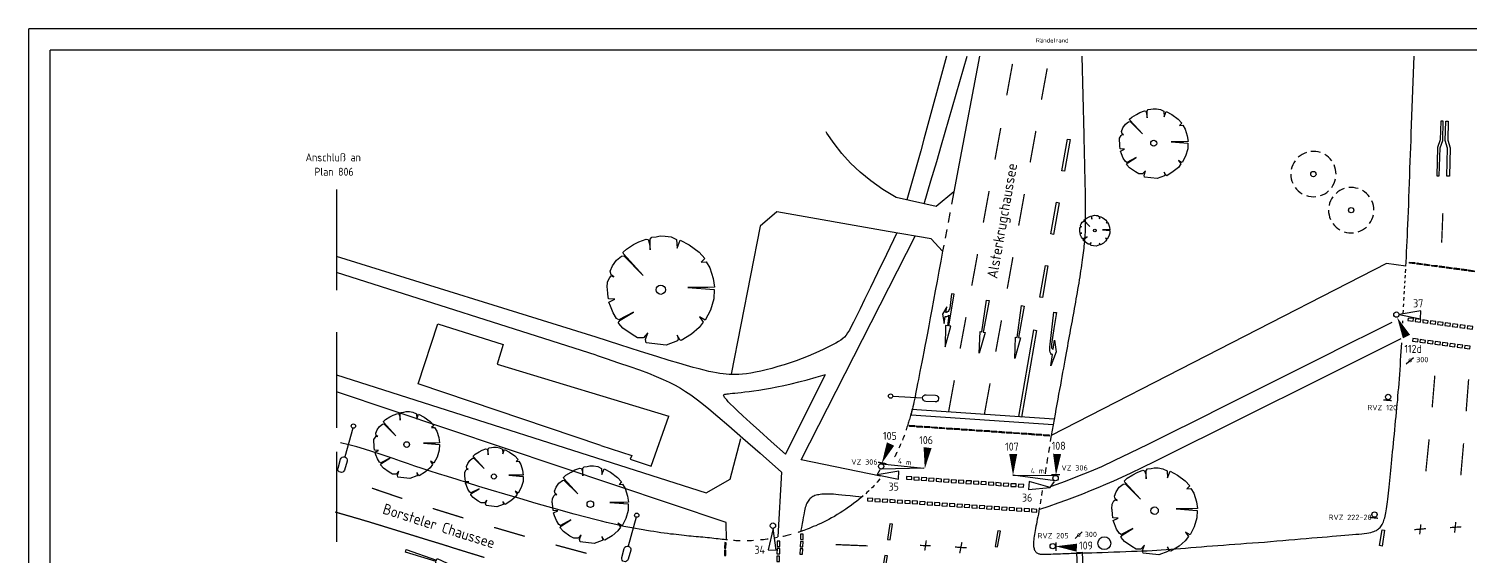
# Model space of a CAD drawing. Header units: metres. Extents: x -2 to 212, y 0 to 148.
# Drawn here: x -2.4 to 132.5, y 99.1 to 148.5 of the extents above; entities that cross this region are included whole.
import ezdxf
from ezdxf.enums import TextEntityAlignment as Align

# ---------------------------------------------------------------- set-up
doc = ezdxf.new("R2010")
doc.units = ezdxf.units.M
doc.header["$LTSCALE"] = 25
doc.linetypes.add('GESTRICHELT', pattern=[0.75, 0.5, -0.25])
doc.layers.get('0').update_dxf_attribs({"linetype": 'CONTINUOUS'})
for name, color, linetype in [('B-SN', 5, 'GESTRICHELT'), ('BB-BW-LIN', 2, 'CONTINUOUS'), ('BG-GR-TXT-STR-NAM', 4, 'CONTINUOUS'), ('BS-RA-SYM', 3, 'CONTINUOUS'), ('BS-RA-TXT-SON', 2, 'CONTINUOUS'), ('BSFFUSFURT', 2, 'CONTINUOUS'), ('BT-BM-SYM', 2, 'CONTINUOUS'), ('BT-OF-LIN-ABG', 4, 'CONTINUOUS'), ('BV-BL-SYM', 2, 'CONTINUOUS'), ('BV-FM-SYM', 2, 'CONTINUOUS'), ('BV-SF-LIN-HOH', 5, 'CONTINUOUS'), ('BV-VK-SYM', 2, 'CONTINUOUS'), ('BV-VK-TXT', 2, 'CONTINUOUS'), ('BV-VK-TXT-LSA', 3, 'CONTINUOUS'), ('STIFT2', 2, 'CONTINUOUS')]:
    doc.layers.add(name, color=color, linetype=linetype)
doc.styles.get("Standard").update_dxf_attribs({"font": 'isocp.shx', "height": 0.5})

# ---------------------------------------------------------------- blocks, each defined once
blk = doc.blocks.new('VKLSAN')
blk.add_lwpolyline([(0, 0, 0, 0.75, 0), (2, 0, 0.75, 0.75, 0)], format="xyseb")
blk = doc.blocks.new('VKLSAF')
for p, q in [((2, 0.375), (0, 0)), ((0, 0), (2, -0.375)), ((2, -0.375), (2, 0.375))]:
    blk.add_line(p, q)
blk = doc.blocks.new('VKLSASK1')
blk.add_lwpolyline([(0, -0.45, 0, 0, 0), (0, 0.15, 0.3, 0, 0), (0, 0.45, 0, 0, 0)], format="xyseb")
blk.add_circle((0, 0), 0.6)
blk = doc.blocks.new('BLSTRLAM')
blk.add_line((0.2, 0), (3, 0))
blk.add_lwpolyline([(3.3125, 0.3125), (4.1875, 0.3125, -1), (4.1875, -0.3125), (3.3125, -0.3125, -1)], format="xyb", close=True)
blk.add_circle((0, 0), 0.2)
blk = doc.blocks.new('BMIST')
blk.add_lwpolyline([(0.506, 0.041), (0.991, 0.004), (0.99, -0.167), (0.925, -0.378), (0.829, -0.566), (0.721, -0.503), (0.788, -0.605), (0.717, -0.704), (0.57, -0.828), (0.382, -0.947), (0.354, -0.933), (0.304, -0.846), (0.324, -0.92), (0.31, -0.952), (0.101, -1.03), (-0.27, -0.988), (-0.283, -0.927), (-0.239, -0.804), (-0.323, -0.896), (-0.431, -0.894), (-0.535, -0.836), (-0.705, -0.716), (-0.782, -0.629), (-0.791, -0.616), (-0.754, -0.569), (-0.509, -0.416), (-0.783, -0.559), (-0.822, -0.535), (-0.888, -0.433), (-0.937, -0.307), (-0.967, -0.23), (-0.853, -0.178), (-0.972, -0.169), (-0.984, -0.083), (-0.988, 0.019), (-0.995, 0.04), (-0.992, 0.149), (-0.949, 0.227), (-0.921, 0.255), (-0.876, 0.242), (-0.923, 0.274), (-0.939, 0.342), (-0.895, 0.442), (-0.824, 0.549), (-0.733, 0.621), (-0.69, 0.629), (-0.328, 0.267), (-0.694, 0.669), (-0.702, 0.7), (-0.639, 0.757), (-0.506, 0.838), (-0.406, 0.892), (-0.273, 0.943), (-0.233, 0.932), (-0.208, 0.851), (-0.194, 0.741), (-0.194, 0.938), (-0.164, 0.976), (-0.083, 0.986), (-0.013, 1.003), (0.083, 0.998), (0.192, 0.981), (0.295, 0.932), (0.305, 0.77), (0.361, 0.923), (0.531, 0.832), (0.714, 0.7), (0.82, 0.58), (0.752, 0.513), (0.846, 0.521), (0.916, 0.409), (0.976, 0.211), (0.999, 0.048), (0.879, 0.043)], close=True)
blk.add_circle((0, 0), 0.0866)
blk = doc.blocks.new('FMPFLGR')
blk.add_lwpolyline([(3.21, 0.4), (3.75, 0.4), (3, 0.7), (2.15, 0.4), (2.81, 0.4), (2.82, 0.36), (2.84, 0.27), (2.89, 0.19), (2.93, 0.15), (3.01, 0.08), (2, 0.06), (2, 0.25), (0, 0), (2, -0.25), (2, -0.06), (5, -0.12), (5, 0.12), (3.65, 0.1), (3.43, 0.15), (3.32, 0.19), (3.24, 0.27), (3.21, 0.38), (3.21, 0.4)], close=True)
blk = doc.blocks.new('FMPFLG')
blk.add_lwpolyline([(0, 0), (2, 0.25), (2, 0.0625), (5, 0.125), (5, -0.125), (2, -0.0625), (2, -0.25)], close=True)
blk = doc.blocks.new('FMPFLL')
blk.add_lwpolyline([(0, -0.29), (1.05, -0.29), (1.06, -0.22), (1.12, -0.13), (1.24, -0.06), (1.35, -0.02), (1.51, 0.03), (1.72, 0.06), (2, 0.06), (5, 0.12), (5, 0), (5, -0.12), (3.5, -0.09), (2, -0.06), (1.88, -0.08), (1.77, -0.1), (1.68, -0.13), (1.6, -0.19), (1.55, -0.25), (1.55, -0.29), (2.4, -0.29), (1.35, -0.59)], close=True)
blk = doc.blocks.new('BMPLN')
blk.add_circle((0, 0), 0.25)
for start, end in [(108, 132.0163), (72, 96.0163), (36, 60.0163), (180, 204.0163), (144, 168.0163), (0, 24.0163), (216, 240.0163), (324, 348.0163), (252, 276.0163), (288, 312.0163)]:
    blk.add_arc((0, 0), 2.12, start, end)
blk = doc.blocks.new('FMZN120B')
for points in [[(8.7, 0.6), (4.26, 0.6), (3.06, 0.2), (0, 0.2), (0, 0.6), (3, 0.6), (4.2, 1), (8.7, 1)], [(8.7, -0.6), (4.26, -0.6), (3.06, -0.2), (0, -0.2), (0, -0.6), (3, -0.6), (4.2, -1), (8.7, -1)]]:
    blk.add_lwpolyline(points, close=True)
blk = doc.blocks.new('BLSTRLA')
blk.add_line((0.2, 0), (3, 0))
blk.add_lwpolyline([(3.3125, 0.3125), (4.1875, 0.3125, -1), (4.1875, -0.3125), (3.3125, -0.3125, -1)], format="xyb", close=True)
blk.add_circle((0, 0), 0.2)
blk = doc.blocks.new('BS-RA-SYM-A1')
at = {"layer": 'BS-RA-SYM'}
for p in [(3.9, 3.9), (211.9, 147.9)]:
    blk.add_line(p, (3.9, 147.9), dxfattribs=at)
at = {"layer": 'BS-RA-TXT-SON'}
for p in [(1.9, 1.9), (215.9, 149.9)]:
    blk.add_line(p, (1.9, 149.9), dxfattribs=at)
blk.add_text('Rändelrand', height=0.4, dxfattribs=at).set_placement((97.68, 148.82), align=Align.MIDDLE)
blk = doc.blocks.new('BVKMAN')
blk.add_circle((0, 0), 0.25)
blk = doc.blocks.new('Verkehrszeichen')
at = {"layer": 'BV-VK-SYM', "const_width": 0.125}
blk.add_lwpolyline([(0.3, 0.37), (0.32, -0.43)], dxfattribs=at)
at = {"layer": 'BV-VK-SYM', "rotation": 0.8654267626991108}
blk.add_blockref('BVKMAN', (0, 0), dxfattribs=at)
blk = doc.blocks.new('bvkma400')
for p, q in [((0.02, 0.25), (4, 0)), ((4, 0), (0.02, -0.25))]:
    blk.add_line(p, q)
blk.add_circle((0, 0), 0.25)

msp = doc.modelspace()

# ---------------------------------------------------------------- linework, layer by layer
at = {"layer": 'B-SN'}
for p, q in [((26.44, 133.43), (26.44, 124.03)), ((26.44, 120.09), (26.44, 111.14)), ((26.44, 108.9), (26.44, 100.48))]:
    msp.add_line(p, q, dxfattribs=at)
at = {"layer": 'BB-BW-LIN'}
for p, q in [((34.08, 115.24), (35.93, 120.86)), ((35.93, 120.86), (42.02, 118.94)), ((42.02, 118.94), (41.48, 117.1)), ((41.48, 117.1), (57.53, 112.23)), ((51.18, 109.48), (34.08, 115.24)), ((55.89, 107.55), (57.53, 112.23)), ((51.18, 109.48), (54.08, 108.56)), ((54.08, 108.56), (53.92, 108.19)), ((53.92, 108.19), (55.89, 107.55))]:
    msp.add_line(p, q, dxfattribs=at)
at = {"layer": 'BSFFUSFURT'}
for points in [[(127.37, 126.59), (127.35, 126.47), (126.86, 126.54), (126.87, 126.65)], [(128.06, 126.49), (128.05, 126.38), (127.55, 126.44), (127.57, 126.56)], [(128.76, 126.4), (128.74, 126.28), (128.24, 126.35), (128.26, 126.47)], [(129.45, 126.31), (129.43, 126.19), (128.94, 126.26), (128.95, 126.37)], [(130.14, 126.22), (130.13, 126.1), (129.63, 126.16), (129.65, 126.28)], [(130.84, 126.12), (130.82, 126), (130.33, 126.07), (130.34, 126.19)], [(131.53, 126.03), (131.51, 125.91), (131.02, 125.98), (131.04, 126.1)], [(132.22, 125.94), (132.21, 125.82), (131.71, 125.88), (131.73, 126)], [(132.92, 125.84), (132.9, 125.72), (132.41, 125.79), (132.42, 125.91)], [(80.56, 111.35), (80.55, 111.23), (80.05, 111.26), (80.06, 111.38)], [(81.26, 111.3), (81.25, 111.18), (80.75, 111.21), (80.76, 111.33)], [(81.96, 111.25), (81.95, 111.13), (81.45, 111.16), (81.46, 111.28)], [(82.66, 111.2), (82.65, 111.08), (82.15, 111.12), (82.16, 111.24)], [(83.35, 111.15), (83.35, 111.04), (82.85, 111.07), (82.86, 111.19)], [(84.05, 111.11), (84.04, 110.99), (83.55, 111.02), (83.55, 111.14)], [(84.75, 111.06), (84.74, 110.94), (84.24, 110.97), (84.25, 111.09)], [(85.45, 111.01), (85.44, 110.89), (84.94, 110.93), (84.95, 111.05)], [(86.15, 110.96), (86.14, 110.84), (85.64, 110.88), (85.65, 111)], [(86.85, 110.92), (86.84, 110.8), (86.34, 110.83), (86.35, 110.95)], [(87.54, 110.87), (87.54, 110.75), (87.04, 110.78), (87.05, 110.9)], [(88.24, 110.82), (88.24, 110.7), (87.74, 110.74), (87.74, 110.86)], [(88.94, 110.77), (88.93, 110.65), (88.43, 110.69), (88.44, 110.81)], [(89.64, 110.73), (89.63, 110.61), (89.13, 110.64), (89.14, 110.76)], [(90.34, 110.68), (90.33, 110.56), (89.83, 110.59), (89.84, 110.71)], [(91.04, 110.63), (91.03, 110.51), (90.53, 110.55), (90.54, 110.67)], [(91.74, 110.58), (91.73, 110.46), (91.23, 110.5), (91.24, 110.62)], [(92.43, 110.54), (92.43, 110.42), (91.93, 110.45), (91.93, 110.57)], [(93.13, 110.49), (93.12, 110.37), (92.62, 110.4), (92.63, 110.52)], [(62.89, 100.38), (62.77, 100.39), (62.76, 99.89), (62.88, 99.88)], [(62.87, 99.68), (62.75, 99.69), (62.74, 99.19), (62.86, 99.18)]]:
    msp.add_lwpolyline(points, close=True, dxfattribs=at)
at = {"layer": 'BT-OF-LIN-ABG'}
for p, q in [((82.57, 131.84), (78.81, 132.68)), ((84.22, 133.21), (82.57, 131.84)), ((67.63, 131.34), (66.1, 129.99)), ((78.05, 129.52), (67.63, 131.34)), ((66.1, 129.99), (63.36, 116.16)), ((82.09, 128.83), (78.05, 129.52)), ((69.92, 108.13), (80.59, 129.06)), ((83.16, 127.66), (82.09, 128.83)), ((50.73, 119.62), (26.44, 127.16)), ((50.73, 117.94), (26.44, 125.68)), ((124.72, 126.51), (93.33, 110.42)), ((126.52, 126.27), (124.72, 126.51)), ((26.44, 116.1), (61.02, 105.06)), ((68.45, 108.67), (72.2, 116.14)), ((62.91, 102.27), (26.44, 114.51)), ((63.28, 106.32), (64.28, 110.14)), ((77.35, 106.61), (69.92, 108.13)), ((68.09, 107), (67.75, 100.92)), ((61.02, 105.06), (63.28, 106.32)), ((62.92, 100.67), (62.91, 102.27))]:
    msp.add_line(p, q, dxfattribs=at)
for points in [[(83.52, 145.9), (81.41, 138.15), (81.11, 137.04), (80.75, 135.74), (80.32, 134.22), (79.82, 132.47)], [(81.42, 132.1), (82.07, 134.25), (82.61, 136.07), (83.07, 137.6), (85.47, 145.9)], [(78.81, 132.68), (77.55, 133.45), (76.43, 134.24), (75.43, 135.06), (74.53, 135.91), (73.73, 136.8), (73, 137.73), (72.33, 138.7), (72.25, 138.82)], [(78.88, 129.37), (77.9, 127.34), (77.08, 125.65), (76.41, 124.27), (75.86, 123.15), (75.43, 122.26), (75.09, 121.57), (74.82, 121.03), (74.61, 120.61), (74.43, 120.27), (74.27, 120.01), (74.13, 119.79), (73.98, 119.62), (73.83, 119.48), (73.65, 119.34), (73.43, 119.21), (73.17, 119.07), (72.85, 118.9), (72.47, 118.71), (72.05, 118.51), (71.59, 118.29), (71.09, 118.07), (70.57, 117.85), (70.02, 117.63), (69.46, 117.41), (68.89, 117.21), (68.32, 117.03), (67.75, 116.86), (67.19, 116.7), (66.65, 116.56), (66.14, 116.44), (65.65, 116.34), (65.2, 116.26), (64.8, 116.2), (64.43, 116.15), (64.09, 116.13), (63.77, 116.12), (63.47, 116.12), (63.18, 116.13), (62.9, 116.16), (62.61, 116.19), (62.32, 116.23), (62, 116.28), (61.66, 116.34), (61.28, 116.42), (60.85, 116.52), (60.36, 116.64), (59.81, 116.78), (59.18, 116.96), (58.46, 117.17), (57.56, 117.44), (56.4, 117.8), (54.89, 118.28), (52.96, 118.9), (50.73, 119.62)], [(125.19, 120.99), (123.4, 120.1), (121.12, 118.96), (118.47, 117.63), (115.58, 116.18), (112.6, 114.69), (109.66, 113.21), (106.89, 111.83), (104.43, 110.6), (102.37, 109.58), (100.68, 108.75), (99.26, 108.07), (98.03, 107.5), (96.9, 107.02), (95.8, 106.57), (94.64, 106.12), (93.33, 105.64)], [(126.06, 119.46), (125.11, 118.99), (123.5, 118.19), (121.37, 117.13), (118.88, 115.89), (116.18, 114.54), (113.41, 113.16), (110.74, 111.82), (108.3, 110.6), (106.21, 109.56), (104.47, 108.7), (103.01, 107.98), (101.8, 107.39), (100.78, 106.9), (99.91, 106.49), (99.14, 106.14), (98.42, 105.83), (97.7, 105.52), (96.98, 105.23), (96.25, 104.94), (95.5, 104.65), (94.74, 104.37), (93.94, 104.08), (93.11, 103.78), (92.24, 103.48)], [(50.73, 117.94), (51.68, 117.62), (52.84, 117.23), (53.88, 116.88), (54.8, 116.55), (55.62, 116.24), (56.35, 115.95), (57, 115.67), (57.58, 115.4), (58.12, 115.12), (58.63, 114.84), (59.11, 114.54), (59.59, 114.22), (60.08, 113.86), (60.63, 113.44), (61.29, 112.9), (62.12, 112.21), (63.16, 111.32), (64.46, 110.18), (66.09, 108.76), (68.09, 107)], [(68.45, 108.67), (67.11, 109.87), (66.01, 110.85), (65.14, 111.63), (64.47, 112.25), (63.96, 112.73), (63.58, 113.09), (63.3, 113.36), (63.1, 113.57), (62.95, 113.74), (62.83, 113.88), (62.75, 113.98), (62.7, 114.07), (62.67, 114.13), (62.66, 114.17), (62.67, 114.21), (62.7, 114.23), (62.73, 114.25), (62.77, 114.27), (62.83, 114.29), (62.91, 114.3), (63.01, 114.32), (63.13, 114.33), (63.29, 114.35), (63.49, 114.37), (63.72, 114.39), (64, 114.42), (64.31, 114.45), (64.66, 114.49), (65.06, 114.54), (65.49, 114.59), (65.97, 114.66), (66.48, 114.75), (67.04, 114.85), (67.64, 114.96), (68.29, 115.1), (68.98, 115.26), (69.71, 115.44), (70.49, 115.64), (71.32, 115.88), (72.2, 116.14)], [(75.63, 104.66), (75.02, 104.71), (74.51, 104.76), (74.08, 104.81), (73.72, 104.84), (73.42, 104.87), (73.16, 104.9), (72.94, 104.92), (72.73, 104.93), (72.54, 104.94), (72.35, 104.94), (72.18, 104.94), (72.01, 104.93), (71.86, 104.92), (71.71, 104.9), (71.57, 104.88), (71.44, 104.85), (71.32, 104.82), (71.21, 104.79), (71.11, 104.74), (71.02, 104.7), (70.93, 104.65), (70.85, 104.59), (70.77, 104.52), (70.7, 104.45), (70.63, 104.37), (70.57, 104.28), (70.51, 104.18), (70.45, 104.07), (70.4, 103.95), (70.35, 103.82), (70.31, 103.68), (70.27, 103.53), (70.23, 103.37), (70.2, 103.19), (70.16, 102.98), (70.12, 102.75), (70.07, 102.48), (70.01, 102.17), (69.94, 101.82), (69.85, 101.42)]]:
    msp.add_lwpolyline(points, dxfattribs=at)
at = {"layer": 'BV-FM-SYM', "const_width": 0.12}
for points in [[(89.16, 142.24), (89.7, 145.19)], [(92.41, 141.83), (92.95, 144.78)], [(88.06, 136.24), (88.6, 139.19)], [(91.35, 135.96), (91.89, 138.92)], [(86.97, 130.34), (87.51, 133.29)], [(90.28, 130.06), (90.81, 133.01)], [(129.87, 128.45), (129.98, 131.25)], [(85.89, 124.44), (86.43, 127.39)], [(89.21, 124.16), (89.74, 127.11)], [(84.8, 118.54), (85.35, 121.49)], [(88.13, 118.25), (88.67, 121.2)], [(129.23, 116.03), (128.98, 113.04)], [(83.72, 112.64), (84.26, 115.59)], [(87.06, 112.35), (87.6, 115.3)], [(132.39, 115.67), (132.16, 112.68)], [(128.69, 110.06), (128.39, 107.07)], [(131.92, 109.69), (131.66, 106.7)], [(32.59, 104.52), (29.75, 105.49)], [(40.28, 99), (39.57, 99.22), (38.85, 99.44), (38.1, 99.67), (37.33, 99.91), (36.55, 100.16), (35.74, 100.41), (34.91, 100.66), (34.07, 100.92), (33.2, 101.19), (32.32, 101.46), (31.41, 101.74), (30.47, 102.03), (29.49, 102.33), (28.48, 102.63), (27.41, 102.94), (26.3, 103.26)], [(38.31, 102.7), (35.44, 103.59)], [(44.06, 100.98), (41.18, 101.82)], [(127.32, 101.61), (128.39, 101.7)], [(127.81, 101.16), (127.92, 102.1)], [(130.66, 101.8), (131.71, 101.87)], [(131.19, 102.32), (131.08, 101.32)], [(49.84, 99.39), (46.94, 100.17)], [(73.15, 100.21), (76.14, 100.09)], [(81.05, 100.13), (82.05, 100.1)], [(81.49, 99.65), (81.63, 100.6)], [(84.32, 99.98), (85.41, 99.91)], [(84.97, 100.44), (84.76, 99.4)]]:
    msp.add_lwpolyline(points, dxfattribs=at)
at = {"layer": 'BV-FM-SYM'}
for points in [[(94.58, 135.15), (94.33, 135.19), (94.85, 138.15), (95.1, 138.1)], [(93.54, 129.24), (93.3, 129.28), (93.82, 132.24), (94.06, 132.2)], [(92.5, 123.33), (92.26, 123.37), (92.78, 126.33), (93.02, 126.29)], [(126.73, 121.41), (126.7, 121.17), (127.19, 121.1), (127.23, 121.35)], [(90.54, 112.14), (90.29, 112.19), (91.71, 120.29), (91.96, 120.25)], [(127.92, 121.26), (127.43, 121.32), (127.39, 121.07), (127.89, 121.01)], [(128.62, 121.16), (128.12, 121.23), (128.09, 120.98), (128.58, 120.92)], [(128.81, 121.14), (128.78, 120.89), (129.28, 120.83), (129.31, 121.08)], [(129.51, 121.05), (129.47, 120.8), (129.97, 120.74), (130, 120.98)], [(130.2, 120.96), (130.17, 120.71), (130.66, 120.64), (130.7, 120.89)], [(131.39, 120.8), (130.9, 120.87), (130.86, 120.62), (131.36, 120.55)], [(132.08, 120.71), (131.59, 120.77), (131.56, 120.53), (132.05, 120.46)], [(132.28, 120.68), (132.25, 120.43), (132.75, 120.37), (132.78, 120.62)], [(127.67, 119.42), (127.18, 119.48), (127.14, 119.23), (127.64, 119.17)], [(128.37, 119.32), (127.87, 119.39), (127.84, 119.14), (128.33, 119.08)], [(128.56, 119.3), (128.53, 119.05), (129.03, 118.99), (129.06, 119.23)], [(129.26, 119.21), (129.23, 118.96), (129.72, 118.89), (129.75, 119.14)], [(129.95, 119.12), (129.92, 118.87), (130.41, 118.8), (130.45, 119.05)], [(131.14, 118.96), (130.65, 119.02), (130.61, 118.78), (131.11, 118.71)], [(131.84, 118.87), (131.34, 118.93), (131.31, 118.68), (131.8, 118.62)], [(132.03, 118.84), (132, 118.59), (132.5, 118.53), (132.53, 118.77)], [(80.29, 106.54), (79.79, 106.57), (79.77, 106.32), (80.27, 106.29)], [(80.47, 106.53), (80.46, 106.28), (80.96, 106.25), (80.97, 106.5)], [(81.17, 106.49), (81.16, 106.24), (81.66, 106.2), (81.67, 106.45)], [(81.87, 106.42), (81.85, 106.17), (82.35, 106.14), (82.37, 106.39)], [(82.57, 106.38), (82.55, 106.13), (83.05, 106.09), (83.06, 106.34)], [(83.26, 106.33), (83.25, 106.08), (83.75, 106.05), (83.76, 106.3)], [(84.46, 106.25), (83.96, 106.28), (83.95, 106.03), (84.44, 106)], [(85.16, 106.2), (84.66, 106.24), (84.64, 105.99), (85.14, 105.95)], [(85.36, 106.19), (85.34, 105.94), (85.84, 105.91), (85.86, 106.16)], [(86.06, 106.15), (86.04, 105.9), (86.54, 105.86), (86.56, 106.11)], [(86.76, 106.1), (86.74, 105.85), (87.24, 105.82), (87.25, 106.07)], [(87.95, 106.02), (87.45, 106.05), (87.44, 105.8), (87.94, 105.77)], [(88.65, 105.97), (88.15, 106.01), (88.14, 105.76), (88.64, 105.72)], [(88.85, 105.96), (88.83, 105.71), (89.33, 105.68), (89.35, 105.93)], [(89.55, 105.91), (89.53, 105.66), (90.03, 105.63), (90.05, 105.88)], [(90.25, 105.87), (90.23, 105.62), (90.73, 105.58), (90.75, 105.83)], [(76.63, 104.51), (76.13, 104.55), (76.12, 104.3), (76.61, 104.26)], [(76.83, 104.5), (76.81, 104.25), (77.31, 104.22), (77.33, 104.47)], [(77.53, 104.46), (77.51, 104.21), (78.01, 104.18), (78.03, 104.43)], [(78.23, 104.42), (78.21, 104.17), (78.71, 104.14), (78.73, 104.38)], [(79.42, 104.34), (78.93, 104.37), (78.91, 104.12), (79.41, 104.09)], [(80.12, 104.3), (79.62, 104.33), (79.61, 104.08), (80.11, 104.05)], [(80.32, 104.29), (80.3, 104.04), (80.8, 104.01), (80.82, 104.26)], [(81.02, 104.25), (81, 104), (81.5, 103.96), (81.52, 104.21)], [(81.71, 104.18), (81.7, 103.94), (82.2, 103.9), (82.21, 104.15)], [(82.41, 104.14), (82.4, 103.89), (82.89, 103.86), (82.91, 104.11)], [(83.11, 104.09), (83.09, 103.84), (83.59, 103.81), (83.61, 104.06)], [(84.31, 104.01), (83.81, 104.05), (83.79, 103.8), (84.29, 103.76)], [(85.01, 103.97), (84.51, 104), (84.49, 103.75), (84.99, 103.72)], [(85.21, 103.96), (85.19, 103.71), (85.69, 103.67), (85.7, 103.92)], [(85.9, 103.91), (85.89, 103.66), (86.39, 103.63), (86.4, 103.88)], [(86.6, 103.86), (86.59, 103.61), (87.08, 103.58), (87.1, 103.83)], [(87.8, 103.78), (87.3, 103.82), (87.28, 103.57), (87.78, 103.53)], [(88.5, 103.74), (88, 103.77), (87.98, 103.52), (88.48, 103.49)], [(88.7, 103.72), (88.68, 103.47), (89.18, 103.44), (89.2, 103.69)], [(89.4, 103.68), (89.38, 103.43), (89.88, 103.39), (89.9, 103.64)], [(90.09, 103.63), (90.08, 103.38), (90.58, 103.35), (90.59, 103.6)], [(91.29, 103.55), (90.79, 103.58), (90.78, 103.33), (91.28, 103.3)], [(91.99, 103.5), (91.49, 103.54), (91.48, 103.29), (91.97, 103.25)], [(70.1, 100.7), (70.12, 101.2), (69.87, 101.2), (69.85, 100.71)], [(78.48, 102.12), (78.23, 102.16), (77.99, 100.68), (78.24, 100.64)], [(88.58, 101.46), (88.34, 101.51), (88.07, 100.03), (88.31, 99.99)], [(124.3, 100.07), (124.05, 100.11), (124.29, 101.59), (124.53, 101.55)], [(67.92, 99.84), (67.67, 99.84), (67.66, 99.34), (67.91, 99.34)], [(67.93, 100.04), (67.94, 100.54), (67.69, 100.54), (67.68, 100.04)], [(70.08, 100), (70.1, 100.5), (69.85, 100.51), (69.83, 100.01)], [(67.9, 99.14), (67.65, 99.14), (67.64, 98.64), (67.89, 98.64)], [(70.08, 99.8), (69.83, 99.81), (69.81, 99.31), (70.06, 99.3)], [(78, 99.16), (77.75, 99.2), (77.51, 97.72), (77.76, 97.68)], [(96.49, 92.87), (95.99, 92.85), (95.71, 99.47), (96.21, 99.49)]]:
    msp.add_lwpolyline(points, close=True, dxfattribs=at)
msp.add_lwpolyline([(93.59, 111.94), (80.27, 112.84), (80.23, 112.34), (93.51, 111.45)], dxfattribs=at)
at = {"layer": 'BV-SF-LIN-HOH'}
for points in [[(86.6, 145.9), (84.72, 135.86), (84.22, 133.21), (84, 132.06)], [(96.18, 145.9), (96.37, 138.56), (96.38, 138.19), (96.39, 137.82), (96.4, 137.46), (96.41, 137.11), (96.42, 136.77), (96.42, 136.45), (96.43, 136.14), (96.44, 135.84), (96.44, 135.55), (96.45, 135.27), (96.45, 135), (96.46, 134.74), (96.46, 134.49), (96.47, 134.24), (96.47, 134), (96.48, 133.76), (96.49, 133.51), (96.49, 133.26), (96.49, 133), (96.5, 132.73), (96.5, 132.46), (96.51, 132.17), (96.51, 131.87), (96.51, 131.58), (96.51, 131.28), (96.51, 130.99), (96.51, 130.7), (96.51, 130.43), (96.5, 130.16), (96.5, 129.91), (96.49, 129.67), (96.49, 129.43), (96.48, 129.2), (96.46, 128.98), (96.45, 128.77), (96.43, 128.56), (96.41, 128.35), (96.39, 128.14), (96.37, 127.94), (96.34, 127.73), (96.31, 127.52), (96.29, 127.3), (96.25, 127.07), (96.22, 126.84), (96.19, 126.6), (96.15, 126.34), (96.12, 126.08), (96.08, 125.81), (96.04, 125.54), (95.99, 125.25), (95.95, 124.97), (95.9, 124.68), (95.86, 124.38), (95.8, 124.09), (95.75, 123.79), (95.7, 123.49), (95.64, 123.19), (95.59, 122.89), (95.53, 122.59), (95.48, 122.3), (95.43, 122.01), (95.37, 121.72), (95.32, 121.43), (95.27, 121.15), (95.22, 120.86), (95.16, 120.57), (95.11, 120.28), (95.06, 119.99), (95, 119.7), (94.95, 119.4), (94.89, 119.09), (94.84, 118.78), (94.78, 118.47), (94.72, 118.14), (94.66, 117.8), (94.59, 117.46), (94.53, 117.1), (94.46, 116.73), (94.39, 116.35), (94.32, 115.95), (94.25, 115.55), (94.18, 115.13), (94.1, 114.71), (94.02, 114.27), (93.94, 113.82), (93.85, 113.36), (93.77, 112.89), (93.68, 112.41), (93.59, 111.92), (93.5, 111.43), (93.41, 110.92), (93.33, 110.42), (93.24, 109.9), (93.23, 109.85)], [(126.52, 126.27), (126.54, 126.64), (126.57, 127.13), (126.59, 127.61), (126.61, 128.1), (126.64, 128.59), (126.66, 129.09), (126.68, 129.62), (126.71, 130.17), (126.73, 130.76), (126.75, 131.39), (126.78, 132.03), (126.8, 132.7), (126.83, 133.38), (126.86, 134.06), (126.88, 134.74), (126.9, 135.41), (126.93, 136.07), (126.95, 136.73), (126.98, 137.38), (127, 138.04), (127.02, 138.72), (127.29, 145.9)], [(83.85, 131.29), (83.84, 131.23), (83.67, 130.35)], [(83.55, 129.69), (83.39, 128.87)], [(83.27, 128.22), (83.16, 127.66), (82.98, 126.72), (82.81, 125.78), (82.64, 124.85), (82.47, 123.94), (82.31, 123.07), (82.15, 122.22), (82.01, 121.43), (81.87, 120.68), (81.74, 119.99), (81.62, 119.36), (81.5, 118.78), (81.4, 118.24), (81.3, 117.74), (81.2, 117.27), (81.12, 116.84), (81.04, 116.42), (80.96, 116.03), (80.89, 115.65), (80.82, 115.29), (80.75, 114.95), (80.69, 114.63), (80.63, 114.33), (80.58, 114.05), (80.53, 113.79), (80.47, 113.55), (80.42, 113.32), (80.38, 113.11), (80.33, 112.92), (80.29, 112.74), (80.24, 112.58), (80.2, 112.43), (80.16, 112.29), (80.12, 112.15), (80.09, 112.03), (80.05, 111.91), (80.01, 111.79), (79.97, 111.68), (79.94, 111.57), (79.9, 111.45), (79.86, 111.33), (79.82, 111.21), (79.78, 111.08), (79.74, 110.95), (79.73, 110.91)], [(126.49, 125.65), (126.5, 125.99)], [(126.4, 124.16), (126.42, 124.42)], [(126.43, 124.66), (126.44, 124.9)], [(126.46, 125.14), (126.47, 125.41)], [(126.34, 123.04), (126.36, 123.37)], [(126.37, 123.64), (126.39, 123.93)], [(126.27, 121.83), (126.27, 121.86), (126.29, 122.16)], [(126.31, 122.47), (126.32, 122.74)], [(126.23, 120.92), (126.23, 120.98), (126.24, 121.16)], [(92.22, 103.64), (92.21, 103.6), (92.16, 103.33), (92.12, 103.06), (92.07, 102.81), (92.02, 102.58), (91.98, 102.35), (91.94, 102.13), (91.9, 101.92), (91.86, 101.72), (91.83, 101.53), (91.79, 101.34), (91.76, 101.16), (91.74, 100.99), (91.71, 100.82), (91.69, 100.67), (91.68, 100.52), (91.67, 100.39), (91.67, 100.26), (91.67, 100.15), (91.68, 100.04), (91.7, 99.94), (91.72, 99.85), (91.74, 99.77), (91.77, 99.7), (91.81, 99.63), (91.84, 99.57), (91.89, 99.52), (91.93, 99.48), (91.98, 99.44), (92.04, 99.4), (92.1, 99.37), (92.16, 99.35), (92.23, 99.33), (92.3, 99.32), (92.37, 99.31), (92.46, 99.3), (92.56, 99.3), (92.67, 99.3), (92.8, 99.3), (92.94, 99.31), (93.11, 99.32), (93.3, 99.32), (93.5, 99.33), (93.72, 99.34), (93.95, 99.35), (94.18, 99.36), (94.4, 99.37), (94.62, 99.38), (94.83, 99.38), (95.02, 99.39), (95.2, 99.4), (95.38, 99.4), (95.57, 99.41), (95.79, 99.41), (96.05, 99.42), (96.35, 99.43), (96.7, 99.44), (97.12, 99.45), (97.59, 99.47), (98.1, 99.48), (98.64, 99.5), (99.2, 99.52), (99.76, 99.54), (100.32, 99.56), (100.85, 99.58), (101.36, 99.6), (101.85, 99.62), (102.31, 99.64), (102.76, 99.66), (103.2, 99.69), (103.63, 99.71), (104.07, 99.74), (104.51, 99.77), (104.96, 99.81), (105.43, 99.85), (105.9, 99.88), (106.39, 99.93), (106.88, 99.97), (107.38, 100.01), (107.89, 100.05), (108.41, 100.09), (108.93, 100.13), (109.45, 100.17), (109.98, 100.21), (110.52, 100.25), (111.06, 100.29), (111.61, 100.33), (112.17, 100.37), (112.73, 100.41), (113.29, 100.45), (113.86, 100.5), (114.43, 100.55), (115, 100.59), (115.56, 100.64), (116.11, 100.69), (116.66, 100.74), (117.19, 100.78), (117.71, 100.83), (118.21, 100.87), (118.69, 100.91), (119.16, 100.95), (119.61, 100.99), (120.03, 101.02), (120.44, 101.06), (120.82, 101.09), (121.18, 101.12), (121.52, 101.14), (121.83, 101.17), (122.12, 101.2), (122.39, 101.22), (122.63, 101.25), (122.85, 101.28), (123.05, 101.32), (123.23, 101.35), (123.39, 101.39), (123.53, 101.44), (123.65, 101.49), (123.76, 101.54), (123.86, 101.61), (123.95, 101.67), (124.03, 101.74), (124.11, 101.82), (124.18, 101.91), (124.24, 102), (124.3, 102.1), (124.36, 102.21), (124.41, 102.33), (124.46, 102.45), (124.5, 102.58), (124.55, 102.72), (124.58, 102.86), (124.62, 103.02), (124.65, 103.19), (124.68, 103.37), (124.71, 103.56), (124.74, 103.77), (124.77, 103.99), (124.8, 104.22), (124.84, 104.47), (124.87, 104.74), (124.9, 105.01), (124.93, 105.3), (124.96, 105.59), (124.99, 105.89), (125.02, 106.2), (125.05, 106.51), (125.08, 106.82), (125.11, 107.14), (125.14, 107.47), (125.18, 107.81), (125.21, 108.16), (125.24, 108.52), (125.28, 108.9), (125.32, 109.29), (125.36, 109.7), (125.4, 110.11), (125.44, 110.53), (125.48, 110.95), (125.52, 111.37), (125.56, 111.78), (125.6, 112.19), (125.64, 112.59), (125.68, 112.97), (125.71, 113.35), (125.75, 113.73), (125.78, 114.11), (125.81, 114.5), (125.85, 114.89), (125.88, 115.29), (125.91, 115.71), (125.94, 116.14), (125.97, 116.57), (126, 117.01), (126.03, 117.44), (126.06, 117.87), (126.09, 118.29), (126.11, 118.69), (126.13, 119.08), (126.13, 119.09)], [(50.73, 102.52), (48.68, 103.07), (46.81, 103.58), (45.12, 104.06), (43.58, 104.51), (42.18, 104.92), (40.92, 105.3), (39.76, 105.66), (38.7, 105.98), (37.73, 106.29), (36.82, 106.57), (35.99, 106.84), (35.2, 107.09), (34.46, 107.33), (33.76, 107.56), (33.07, 107.79), (32.41, 108.02), (31.75, 108.25), (31.09, 108.47), (30.42, 108.7), (29.74, 108.93), (29.04, 109.14), (28.33, 109.35), (27.58, 109.55), (26.81, 109.74)], [(79.26, 109.64), (79.2, 109.5), (79.14, 109.35), (79.07, 109.22)], [(79.58, 110.46), (79.55, 110.38), (79.5, 110.24), (79.44, 110.09), (79.4, 109.99)], [(93.15, 109.36), (93.07, 108.87), (93.07, 108.84)], [(78.9, 108.84), (78.86, 108.78), (78.79, 108.63), (78.71, 108.49), (78.67, 108.41)], [(92.99, 108.35), (92.91, 107.86), (92.9, 107.8)], [(92.84, 107.41), (92.83, 107.37), (92.76, 106.9), (92.75, 106.84)], [(76.29, 105.26), (76.23, 105.21), (76.08, 105.07), (75.96, 104.96)], [(76.77, 105.76), (76.73, 105.71), (76.62, 105.59), (76.52, 105.48)], [(77.29, 106.37), (77.27, 106.35), (77.17, 106.22), (77.06, 106.09), (77.01, 106.03)], [(92.5, 105.28), (92.49, 105.23), (92.43, 104.87), (92.42, 104.81)], [(75.74, 104.77), (75.54, 104.61), (75.33, 104.43), (75.1, 104.25), (74.86, 104.07), (74.61, 103.88), (74.36, 103.7), (74.09, 103.52), (73.83, 103.34), (73.56, 103.17), (73.3, 103.01), (73.03, 102.85), (72.77, 102.7), (72.51, 102.56), (72.25, 102.43), (72, 102.31), (71.76, 102.19), (71.52, 102.08), (71.28, 101.98), (71.06, 101.89), (70.85, 101.8), (70.66, 101.72), (70.48, 101.65), (70.32, 101.59), (70.18, 101.54), (70.06, 101.5), (69.97, 101.46), (69.88, 101.43), (69.81, 101.4), (69.74, 101.38), (69.67, 101.36), (69.64, 101.35)], [(92.36, 104.46), (92.32, 104.2), (92.29, 104.01)], [(63.03, 100.64), (62.88, 100.66), (62.71, 100.68), (62.53, 100.7), (62.35, 100.72), (62.16, 100.74), (61.96, 100.76), (61.76, 100.79), (61.56, 100.81), (61.35, 100.83), (61.14, 100.85), (60.93, 100.87), (60.72, 100.89), (60.51, 100.91), (60.3, 100.93), (60.08, 100.95), (59.86, 100.97), (59.64, 100.99), (59.42, 101.01), (59.19, 101.04), (58.96, 101.06), (58.72, 101.08), (58.47, 101.11), (58.22, 101.14), (57.96, 101.17), (57.68, 101.2), (57.4, 101.24), (57.1, 101.28), (56.79, 101.32), (56.47, 101.37), (56.14, 101.42), (55.81, 101.47), (55.46, 101.53), (55.12, 101.58), (54.76, 101.65), (54.41, 101.71), (54.06, 101.77), (53.7, 101.84), (53.34, 101.91), (52.96, 101.99), (52.57, 102.08), (52.15, 102.17), (51.71, 102.27), (51.24, 102.39), (50.73, 102.52)], [(64.21, 100.55), (64.12, 100.55), (63.97, 100.56), (63.82, 100.57), (63.67, 100.58), (63.59, 100.58)], [(65.46, 100.58), (65.45, 100.58), (65.26, 100.57), (65.08, 100.56), (64.91, 100.55), (64.87, 100.55)], [(66.83, 100.72), (66.73, 100.71), (66.56, 100.69), (66.39, 100.67), (66.21, 100.65), (66.12, 100.64)], [(67.72, 100.86), (67.67, 100.86), (67.55, 100.83), (67.43, 100.81), (67.4, 100.81)], [(69, 101.15), (68.99, 101.15), (68.86, 101.12), (68.74, 101.08), (68.62, 101.05), (68.5, 101.02), (68.38, 101), (68.26, 100.97), (68.22, 100.96)]]:
    msp.add_lwpolyline(points, dxfattribs=at)
at = {"layer": 'BV-VK-SYM'}
for p, q in [((77.05, 106.75), (77.31, 107.25)), ((93.22, 105.56), (93.64, 106.11))]:
    msp.add_line(p, q, dxfattribs=at)
at = {"layer": 'BV-VK-SYM', "const_width": 0.125}
for points in [[(77.11, 107.92), (77.9, 107.77)], [(93.34, 106.74), (94.14, 106.76)]]:
    msp.add_lwpolyline(points, dxfattribs=at)
at = {"layer": 'BV-VK-TXT'}
for p, q in [((126.55, 117.13), (127.22, 117.73)), ((95.57, 100.77), (96.22, 101.41))]:
    msp.add_line(p, q, dxfattribs=at)

# ---------------------------------------------------------------- block references
at = {"layer": 'BT-BM-SYM'}
for p, xscale, yscale, zscale in [((102.92, 137.77), 3.216676823221824, 3.216676823221824, 3.216676823221824), ((97.4, 129.6), 1.4147193266168, 1.4147193266168, 1.4147193266168), ((56.78, 124.06), 5.029415949939875, 5.029415949939875, 5.029415949939875), ((33, 109.57), 3.084845668086034, 3.084845668086034, 3.084845668086034), ((41.17, 106.58), 2.749698185919117, 2.749698185919117, 2.749698185919117), ((50.19, 104), 3.575258545721109, 3.575258545721109, 3.575258545721109), ((103, 103.38), 4.00850803675847, 4.00850803675847, 4.00850803675847)]:
    msp.add_blockref('BMIST', p, dxfattribs=dict(at, xscale=xscale, yscale=yscale, zscale=zscale))
for p in [(117.86, 134.88), (121.4, 131.5)]:
    msp.add_blockref('BMPLN', p, dxfattribs=at)
at = {"layer": 'BV-BL-SYM'}
for name, p, rotation in [('BLSTRLAM', (78.29, 114.11), 356.7038545046957), ('BLSTRLA', (28.02, 111.3), 254.1595154449751), ('BLSTRLAM', (54.53, 102.96), 254.8324792278193)]:
    msp.add_blockref(name, p, dxfattribs=dict(at, rotation=rotation))
at = {"layer": 'BV-FM-SYM', "xscale": 0.5895361836613524, "yscale": 0.5895361836613524, "zscale": 0.5895361836613524, "rotation": 268.5555660039747}
msp.add_blockref('FMZN120B', (130.13, 139.83), dxfattribs=at)
at = {"layer": 'BV-FM-SYM'}
for name, p, rotation in [('FMPFLGR', (83.4, 118.7), 81.74341467102604), ('FMPFLG', (86.59, 118.12), 80.86800818483165), ('FMPFLG', (89.91, 117.61), 81.25307226335802), ('FMPFLL', (93, 116.99), 81.94225391764039), ('FMPFLG', (37.67, 98.06), 161.7888344408673)]:
    msp.add_blockref(name, p, dxfattribs=dict(at, rotation=rotation))
at = {"layer": 'BV-VK-SYM'}
for name, p, rotation in [('VKLSAN', (125.7, 121.47), 295.9637798988811), ('BVKMAN', (125.63, 121.73), 357.6482144241699), ('VKLSAF', (125.9, 121.73), 359.0000425860019), ('Verkehrszeichen', (124.86, 114.02), 263.8638499237473), ('VKLSAN', (77.46, 107.8), 65.52371557280173), ('VKLSAN', (81.49, 107.3), 82.49821622305582), ('VKLSAN', (89.75, 106.69), 89.45764520025341), ('VKLSAN', (93.77, 106.69), 87.01549786484615), ('VKLSAF', (77.05, 106.75), 358.4675521871654), ('bvkma400', (77.41, 107.53), 357.5096428477134), ('bvkma400', (93.73, 106.43), 176.2419088273614), ('VKLSAF', (93.22, 105.56), 175.1985408042296), ('Verkehrszeichen', (123.58, 103.02), 262.7584586652465), ('VKLSAF', (67.29, 101.71), 267.7698455503529), ('BVKMAN', (67.28, 101.98), 267.7865314737894), ('Verkehrszeichen', (93.47, 100.06), 358.2719553483071), ('VKLSAN', (93.73, 100.05), 356.3736000721416), ('VKLSASK1', (98.29, 100.34), 95.71852746227799)]:
    msp.add_blockref(name, p, dxfattribs=dict(at, rotation=rotation))
at = {"layer": 'STIFT2'}
msp.add_blockref('BS-RA-SYM-A1', (-4.26, -1.43), dxfattribs=at)

# ---------------------------------------------------------------- texts
at = {"layer": 'BG-GR-TXT-STR-NAM'}
for s, rotation, p in [('Alsterkrugchaussee', 80.0444, (88.27, 125.05)), ('Borsteler Chaussee', 342.4196, (30.68, 103.13))]:
    msp.add_text(s, height=1, rotation=rotation, dxfattribs=at).set_placement(p)
at = {"layer": 'BV-VK-TXT'}
for s, p in [('o 300', (126.72, 117.27)), ('RVZ 120', (122.91, 112.78)), ('VZ 306', (74.61, 107.69)), ('4 m', (91.39, 106.86)), ('VZ 306', (94.28, 107.14)), ('RVZ 222-20', (119.28, 102.51)), ('RVZ 205', (92.04, 100.79)), ('o 300', (95.7, 100.91))]:
    msp.add_text(s, height=0.5, dxfattribs=at).set_placement(p)
msp.add_text('4 m', height=0.5, rotation=351.2363, dxfattribs=at).set_placement((78.94, 107.82))
at = {"layer": 'BV-VK-TXT-LSA'}
for s, p in [('Anschluß an', (23.54, 136.07)), ('Plan 806', (24.37, 134.72)), ('37', (127.2, 122.41)), ('112d', (126.38, 118.15)), ('105', (77.58, 110.01)), ('106', (80.97, 109.61)), ('107', (89.01, 109)), ('108', (93.37, 109.08)), ('35', (78.1, 105.26)), ('36', (90.59, 104.23)), ('34', (65.55, 99.35)), ('109', (95.93, 99.75))]:
    msp.add_text(s, height=0.75, dxfattribs=at).set_placement(p)

doc.saveas('drawing.dxf')
